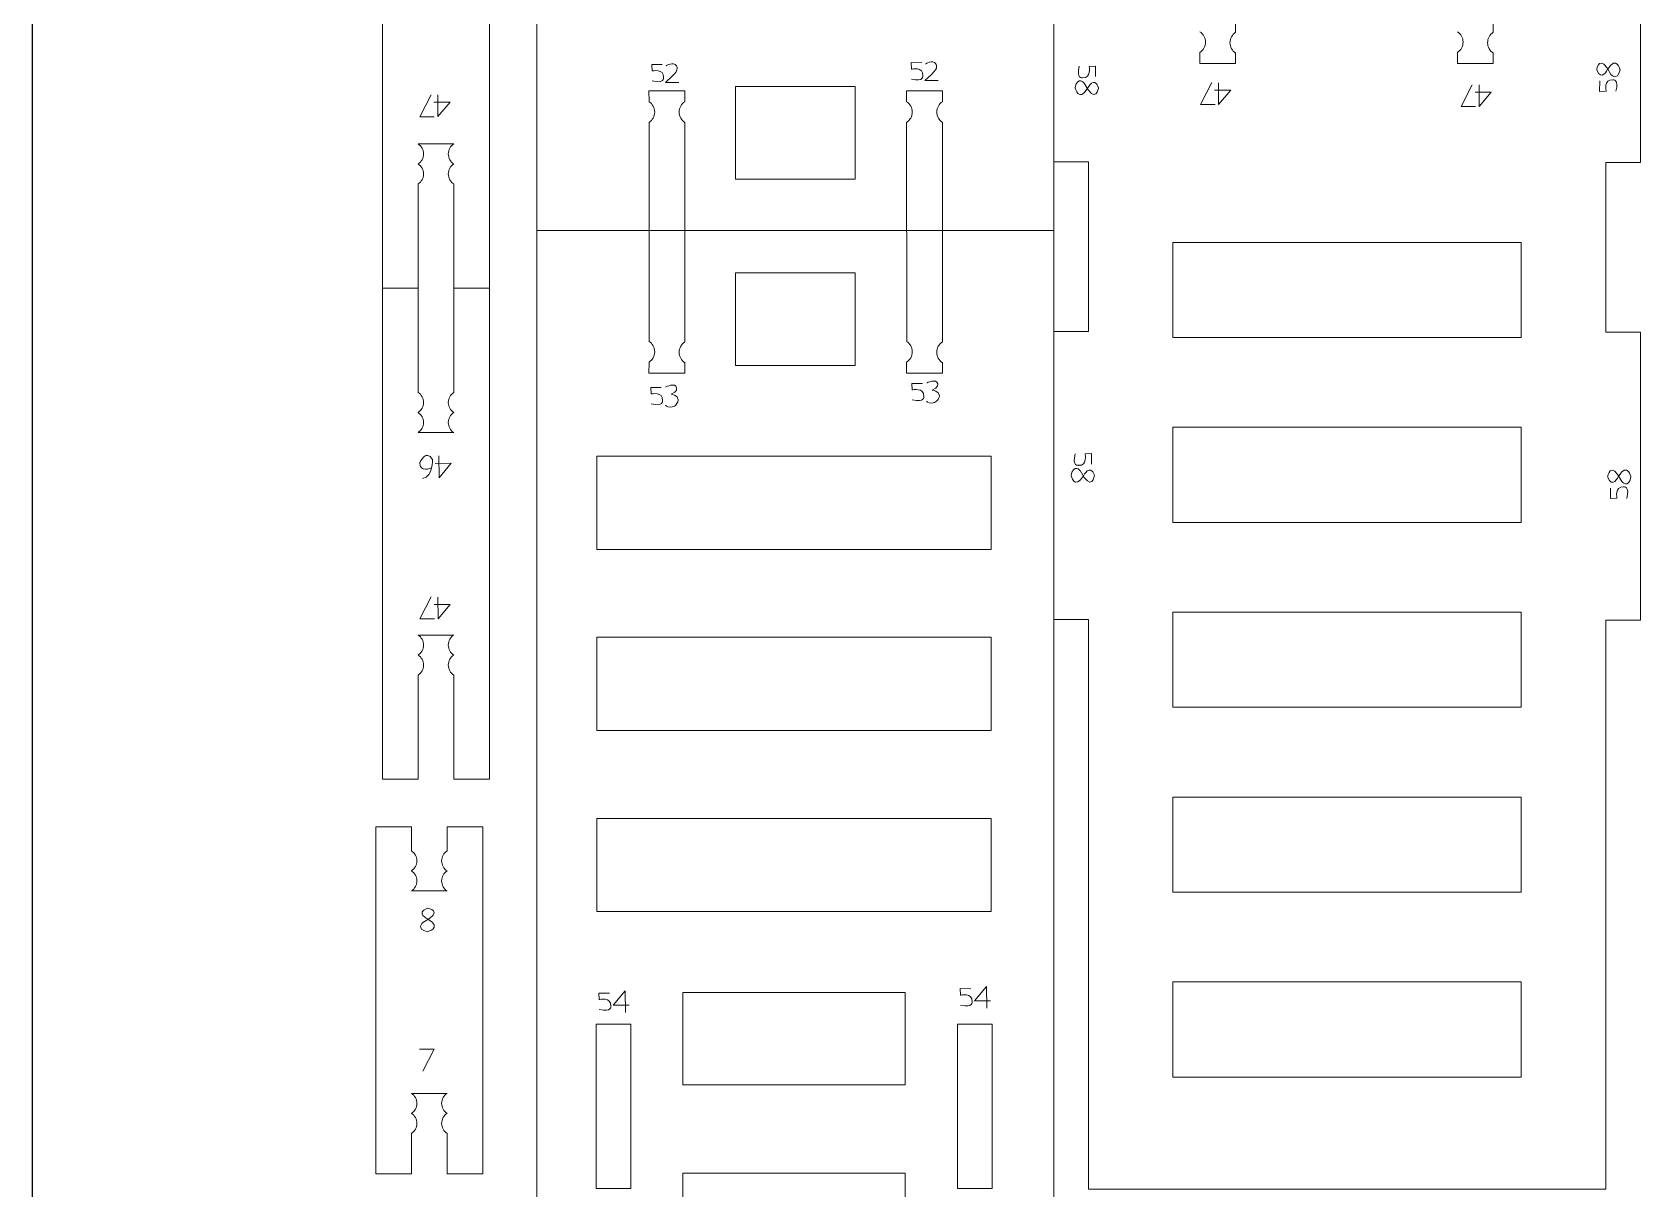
# Model space of a CAD drawing. Header units: centimetres. Extents: x -25 to 25, y -32.5 to 32.5.
# Drawn here: x -25 to -11.01, y -2.93 to 7.08 of the extents above; entities that cross this region are included whole.
import ezdxf

# ---------------------------------------------------------------- set-up
doc = ezdxf.new("R2010")
doc.units = ezdxf.units.CM
doc.header["$MEASUREMENT"] = 0
doc.layers.add('Capa 1', color=7, linetype='Continuous')

msp = doc.modelspace()

# ---------------------------------------------------------------- linework, layer by layer
at = {"layer": 'Capa 1', "color": 254}
msp.add_lwpolyline([(-25, -32.5), (25, -32.5), (25, 32.5), (-25, 32.5), (-25, -32.5)], close=True, dxfattribs=at)
at = {"layer": 'Capa 1', "color": 250, "lineweight": 20}
for points, knots in [([(-20.94207, 19.52854), (-20.94207, 19.52854), (-20.94208, 19.03172), (-20.94208, 19.03172), (-20.94208, 19.03172), (-20.94208, 19.03172), (-20.63117, 19.03172), (-20.63117, 19.03172), (-20.63117, 19.03172), (-20.63117, 19.03172), (-20.63117, -3.84796), (-20.63117, -3.84796), (-20.63117, -3.84796), (-20.63117, -3.84796), (-20.05663, -3.84796), (-20.05663, -3.84796), (-20.05663, -3.84796), (-20.05663, -3.84796), (-20.05663, -4.35648), (-20.05663, -4.35648), (-20.05663, -4.35648), (-20.05663, -4.35648), (-20.99681, -4.35648), (-20.99681, -4.35648), (-20.99681, -4.35648), (-20.99681, -4.35648), (-20.99681, -5.12744), (-20.99681, -5.12744), (-20.99681, -5.12744), (-20.99681, -5.12744), (-20.61803, -5.12744), (-20.61803, -5.12744), (-20.61803, -5.12744), (-20.61803, -5.12744), (-20.61803, -4.73126), (-20.61803, -4.73126), (-20.61803, -4.73126), (-20.61803, -4.73126), (-20.31785, -4.73126), (-20.31785, -4.73126), (-20.31785, -4.73126), (-20.31785, -4.73126), (-20.31785, -5.12744), (-20.31785, -5.12744), (-20.31785, -5.12744), (-20.31785, -5.12744), (-18.85728, -5.12744), (-18.85728, -5.12744), (-18.85728, -5.12744), (-18.85728, -5.12744), (-18.85728, -5.53904), (-18.85728, -5.53904), (-18.85728, -5.53904), (-18.85728, -5.53904), (-18.55728, -5.53904), (-18.55728, -5.53904), (-18.55728, -5.53904), (-18.55728, -5.53904), (-18.55728, -5.12904), (-18.55728, -5.12904), (-18.55728, -5.12904), (-18.55728, -5.12904), (-18.25728, -5.12904), (-18.25728, -5.12904), (-18.25728, -5.12904), (-18.25728, -5.12904), (-18.25728, -5.53904), (-18.25728, -5.53904), (-18.25728, -5.53904), (-18.25728, -5.53904), (-17.95728, -5.53904), (-17.95728, -5.53904), (-17.95728, -5.53904), (-17.95728, -5.53904), (-17.95728, -5.12744), (-17.95728, -5.12744), (-17.95728, -5.12744), (-17.95728, -5.12744), (-16.49671, -5.12744), (-16.49671, -5.12744), (-16.49671, -5.12744), (-16.49671, -5.12744), (-16.49671, -4.73126), (-16.49671, -4.73126), (-16.49671, -4.73126), (-16.49671, -4.73126), (-16.19653, -4.73126), (-16.19653, -4.73126), (-16.19653, -4.73126), (-16.19653, -4.73126), (-16.19653, -5.12744), (-16.19653, -5.12744), (-16.19653, -5.12744), (-16.19653, -5.12744), (-15.81774, -5.12744), (-15.81774, -5.12744), (-15.81774, -5.12744), (-15.81774, -5.12744), (-15.81774, -4.35648), (-15.81774, -4.35648), (-15.81774, -4.35648), (-15.81774, -4.35648), (-16.74768, -4.35648), (-16.74768, -4.35648), (-16.74768, -4.35648), (-16.74768, -4.35648), (-16.74768, -3.84796), (-16.74768, -3.84796), (-16.74768, -3.84796), (-16.74768, -3.84796), (-16.15153, -3.84796), (-16.15153, -3.84796), (-16.15153, -3.84796), (-16.15153, -3.84796), (-16.15153, 19.03172), (-16.15153, 19.03172), (-16.15153, 19.03172), (-16.15153, 19.03172), (-15.85151, 19.03172), (-15.85151, 19.03172), (-15.85151, 19.03172), (-15.85151, 19.03172), (-15.85137, 19.52854), (-15.85137, 19.52854)], [0, 0, 0, 0, 0.03125, 0.03125, 0.03125, 0.03125, 0.0625, 0.0625, 0.0625, 0.0625, 0.09375, 0.09375, 0.09375, 0.09375, 0.125, 0.125, 0.125, 0.125, 0.15625, 0.15625, 0.15625, 0.15625, 0.1875, 0.1875, 0.1875, 0.1875, 0.21875, 0.21875, 0.21875, 0.21875, 0.25, 0.25, 0.25, 0.25, 0.28125, 0.28125, 0.28125, 0.28125, 0.3125, 0.3125, 0.3125, 0.3125, 0.34375, 0.34375, 0.34375, 0.34375, 0.375, 0.375, 0.375, 0.375, 0.40625, 0.40625, 0.40625, 0.40625, 0.4375, 0.4375, 0.4375, 0.4375, 0.46875, 0.46875, 0.46875, 0.46875, 0.5, 0.5, 0.5, 0.5, 0.53125, 0.53125, 0.53125, 0.53125, 0.5625, 0.5625, 0.5625, 0.5625, 0.59375, 0.59375, 0.59375, 0.59375, 0.625, 0.625, 0.625, 0.625, 0.65625, 0.65625, 0.65625, 0.65625, 0.6875, 0.6875, 0.6875, 0.6875, 0.71875, 0.71875, 0.71875, 0.71875, 0.75, 0.75, 0.75, 0.75, 0.78125, 0.78125, 0.78125, 0.78125, 0.8125, 0.8125, 0.8125, 0.8125, 0.84375, 0.84375, 0.84375, 0.84375, 0.875, 0.875, 0.875, 0.875, 0.90625, 0.90625, 0.90625, 0.90625, 0.9375, 0.9375, 0.9375, 0.9375, 1, 1, 1, 1]), ([(-16.1512, 11.60975), (-16.1512, 11.60975), (-15.85101, 11.60975), (-15.85101, 11.60975), (-15.85101, 11.60975), (-15.85101, 11.60975), (-15.85101, 10.14546), (-15.85101, 10.14546), (-15.85101, 10.14546), (-15.85101, 10.14546), (-16.15153, 10.14546), (-16.15153, 10.14546), (-16.15153, 10.14546), (-16.15153, 10.14546), (-16.15153, 8.65497), (-16.15153, 8.65497), (-16.15153, 8.65497), (-16.15153, 8.65497), (-15.85101, 8.65497), (-15.85101, 8.65497), (-15.85101, 8.65497), (-15.85101, 8.65497), (-15.85101, 7.44931), (-15.85101, 7.44931), (-15.85101, 7.44931), (-15.85101, 7.44931), (-16.15153, 7.44931), (-16.15153, 7.44931), (-16.15153, 7.44931), (-16.15153, 7.44931), (-16.15153, 5.95882), (-16.15153, 5.95882), (-16.15153, 5.95882), (-16.15153, 5.95882), (-15.85101, 5.95882), (-15.85101, 5.95882), (-15.85101, 5.95882), (-15.85101, 5.95882), (-15.85102, 4.49008), (-15.85102, 4.49008), (-15.85102, 4.49008), (-15.85102, 4.49008), (-16.15165, 4.49008), (-16.15165, 4.49008), (-16.15165, 4.49008), (-16.15165, 4.49008), (-16.15165, 1.99487), (-16.15165, 1.99487), (-16.15165, 1.99487), (-16.15165, 1.99487), (-15.85146, 1.99487), (-15.85146, 1.99487), (-15.85146, 1.99487), (-15.85146, 1.99487), (-15.85101, -2.93642), (-15.85101, -2.93642), (-15.85101, -2.93642), (-15.85101, -2.93642), (-11.37155, -2.93642), (-11.37155, -2.93642), (-11.37155, -2.93642), (-11.37155, -2.93642), (-11.37155, 1.99042), (-11.37155, 1.99042), (-11.37155, 1.99042), (-11.37155, 1.99042), (-11.07136, 1.99042), (-11.07136, 1.99042), (-11.07136, 1.99042), (-11.07136, 1.99042), (-11.07092, 4.48563), (-11.07092, 4.48563), (-11.07092, 4.48563), (-11.07092, 4.48563), (-11.37155, 4.48563), (-11.37155, 4.48563), (-11.37155, 4.48563), (-11.37155, 4.48563), (-11.37145, 5.95437), (-11.37145, 5.95437), (-11.37145, 5.95437), (-11.37145, 5.95437), (-11.07093, 5.95437), (-11.07093, 5.95437), (-11.07093, 5.95437), (-11.07093, 5.95437), (-11.07094, 7.44486), (-11.07094, 7.44486), (-11.07094, 7.44486), (-11.07094, 7.44486), (-11.37145, 7.44486), (-11.37145, 7.44486), (-11.37145, 7.44486), (-11.37145, 7.44486), (-11.37144, 8.65052), (-11.37144, 8.65052), (-11.37144, 8.65052), (-11.37144, 8.65052), (-11.07092, 8.65052), (-11.07092, 8.65052), (-11.07092, 8.65052), (-11.07092, 8.65052), (-11.07092, 10.14101), (-11.07092, 10.14101), (-11.07092, 10.14101), (-11.07092, 10.14101), (-11.37144, 10.14101), (-11.37144, 10.14101), (-11.37144, 10.14101), (-11.37144, 10.14101), (-11.37155, 11.60975), (-11.37155, 11.60975), (-11.37155, 11.60975), (-11.37155, 11.60975), (-11.07136, 11.60975), (-11.07136, 11.60975), (-11.07136, 11.60975), (-11.07136, 11.60975), (-11.07136, 14.10496), (-11.07136, 14.10496), (-11.07136, 14.10496), (-11.07136, 14.10496), (-11.37155, 14.10496), (-11.37155, 14.10496), (-11.37155, 14.10496), (-11.37155, 14.10496), (-11.37155, 19.03173), (-11.37155, 19.03173), (-11.37155, 19.03173), (-11.37155, 19.03173), (-15.85101, 19.03173), (-15.85101, 19.03173), (-15.85101, 19.03173), (-15.85101, 19.03173), (-15.85101, 14.10496), (-15.85101, 14.10496), (-15.85101, 14.10496), (-15.85101, 14.10496), (-16.1512, 14.10496), (-16.1512, 14.10496)], [0, 0, 0, 0, 0.02777778, 0.02777778, 0.02777778, 0.02777778, 0.05555556, 0.05555556, 0.05555556, 0.05555556, 0.08333333, 0.08333333, 0.08333333, 0.08333333, 0.11111111, 0.11111111, 0.11111111, 0.11111111, 0.13888889, 0.13888889, 0.13888889, 0.13888889, 0.16666667, 0.16666667, 0.16666667, 0.16666667, 0.19444444, 0.19444444, 0.19444444, 0.19444444, 0.22222222, 0.22222222, 0.22222222, 0.22222222, 0.25, 0.25, 0.25, 0.25, 0.27777778, 0.27777778, 0.27777778, 0.27777778, 0.30555556, 0.30555556, 0.30555556, 0.30555556, 0.33333333, 0.33333333, 0.33333333, 0.33333333, 0.36111111, 0.36111111, 0.36111111, 0.36111111, 0.38888889, 0.38888889, 0.38888889, 0.38888889, 0.41666667, 0.41666667, 0.41666667, 0.41666667, 0.44444444, 0.44444444, 0.44444444, 0.44444444, 0.47222222, 0.47222222, 0.47222222, 0.47222222, 0.5, 0.5, 0.5, 0.5, 0.52777778, 0.52777778, 0.52777778, 0.52777778, 0.55555556, 0.55555556, 0.55555556, 0.55555556, 0.58333333, 0.58333333, 0.58333333, 0.58333333, 0.61111111, 0.61111111, 0.61111111, 0.61111111, 0.63888889, 0.63888889, 0.63888889, 0.63888889, 0.66666667, 0.66666667, 0.66666667, 0.66666667, 0.69444444, 0.69444444, 0.69444444, 0.69444444, 0.72222222, 0.72222222, 0.72222222, 0.72222222, 0.75, 0.75, 0.75, 0.75, 0.77777778, 0.77777778, 0.77777778, 0.77777778, 0.80555556, 0.80555556, 0.80555556, 0.80555556, 0.83333333, 0.83333333, 0.83333333, 0.83333333, 0.86111111, 0.86111111, 0.86111111, 0.86111111, 0.88888889, 0.88888889, 0.88888889, 0.88888889, 0.91666667, 0.91666667, 0.91666667, 0.91666667, 0.94444444, 0.94444444, 0.94444444, 0.94444444, 1, 1, 1, 1]), ([(-21.96741, 4.8652), (-21.96741, 4.8652), (-21.96741, 9.11862), (-21.96741, 9.11862), (-21.96741, 9.11862), (-21.96741, 9.11862), (-21.65847, 9.11862), (-21.65847, 9.11862)], [0, 0, 0, 0, 0.33333333, 0.33333333, 0.33333333, 0.33333333, 1, 1, 1, 1]), ([(-21.34946, 9.11862), (-21.34946, 9.11862), (-21.04041, 9.11862), (-21.04041, 9.11862), (-21.04041, 9.11862), (-21.04041, 9.11862), (-21.04041, 4.8652), (-21.04041, 4.8652)], [0, 0, 0, 0, 0.33333333, 0.33333333, 0.33333333, 0.33333333, 1, 1, 1, 1]), ([(-14.88745, 7.08658), (-14.85789, 7.06759), (-14.8383, 7.03444), (-14.8383, 6.9967), (-14.8383, 6.9967), (-14.8383, 6.95897), (-14.85789, 6.9258), (-14.88745, 6.90683)], [0, 0, 0, 0, 0.33333333, 0.33333333, 0.33333333, 0.33333333, 1, 1, 1, 1]), ([(-14.57727, 7.08159), (-14.60683, 7.0626), (-14.62642, 7.02945), (-14.62642, 6.99171), (-14.62642, 6.99171), (-14.62642, 6.95398), (-14.60683, 6.92081), (-14.57727, 6.90184)], [0, 0, 0, 0, 0.33333333, 0.33333333, 0.33333333, 0.33333333, 1, 1, 1, 1]), ([(-12.65613, 7.08658), (-12.62657, 7.06759), (-12.60698, 7.03444), (-12.60698, 6.9967), (-12.60698, 6.9967), (-12.60698, 6.95897), (-12.62657, 6.9258), (-12.65613, 6.90683)], [0, 0, 0, 0, 0.33333333, 0.33333333, 0.33333333, 0.33333333, 1, 1, 1, 1]), ([(-12.34595, 7.08159), (-12.37551, 7.0626), (-12.3951, 7.02945), (-12.3951, 6.99171), (-12.3951, 6.99171), (-12.3951, 6.95398), (-12.37551, 6.92081), (-12.34595, 6.90184)], [0, 0, 0, 0, 0.33333333, 0.33333333, 0.33333333, 0.33333333, 1, 1, 1, 1]), ([(-14.88745, 6.90681), (-14.88745, 6.90681), (-14.88756, 6.81246), (-14.88756, 6.81246), (-14.88756, 6.81246), (-14.88756, 6.81246), (-14.57707, 6.81246), (-14.57707, 6.81246), (-14.57707, 6.81246), (-14.57707, 6.81246), (-14.57707, 6.90683), (-14.57707, 6.90683)], [0, 0, 0, 0, 0.25, 0.25, 0.25, 0.25, 0.5, 0.5, 0.5, 0.5, 1, 1, 1, 1]), ([(-12.65613, 6.90681), (-12.65613, 6.90681), (-12.65624, 6.81246), (-12.65624, 6.81246), (-12.65624, 6.81246), (-12.65624, 6.81246), (-12.34575, 6.81246), (-12.34575, 6.81246), (-12.34575, 6.81246), (-12.34575, 6.81246), (-12.34575, 6.90683), (-12.34575, 6.90683)], [0, 0, 0, 0, 0.25, 0.25, 0.25, 0.25, 0.5, 0.5, 0.5, 0.5, 1, 1, 1, 1]), ([(-18.91057, 5.81031), (-18.91057, 5.81031), (-17.87213, 5.81031), (-17.87213, 5.81031), (-17.87213, 5.81031), (-17.87213, 5.81031), (-17.87213, 6.61187), (-17.87213, 6.61187), (-17.87213, 6.61187), (-17.87213, 6.61187), (-18.91057, 6.61187), (-18.91057, 6.61187), (-18.91057, 6.61187), (-18.91057, 6.61187), (-18.91057, 5.81031), (-18.91057, 5.81031)], [0, 0, 0, 0, 0.2, 0.2, 0.2, 0.2, 0.4, 0.4, 0.4, 0.4, 0.6, 0.6, 0.6, 0.6, 1, 1, 1, 1]), ([(-19.65834, 6.48086), (-19.65834, 6.48086), (-19.65845, 6.57521), (-19.65845, 6.57521), (-19.65845, 6.57521), (-19.65845, 6.57521), (-19.34796, 6.57521), (-19.34796, 6.57521), (-19.34796, 6.57521), (-19.34796, 6.57521), (-19.34796, 6.48084), (-19.34796, 6.48084)], [0, 0, 0, 0, 0.25, 0.25, 0.25, 0.25, 0.5, 0.5, 0.5, 0.5, 1, 1, 1, 1]), ([(-19.65834, 6.30109), (-19.62878, 6.32008), (-19.60919, 6.35323), (-19.60919, 6.39097), (-19.60919, 6.39097), (-19.60919, 6.4287), (-19.62878, 6.46187), (-19.65834, 6.48084)], [0, 0, 0, 0, 0.33333333, 0.33333333, 0.33333333, 0.33333333, 1, 1, 1, 1]), ([(-19.34796, 6.30109), (-19.37752, 6.32008), (-19.39711, 6.35323), (-19.39711, 6.39097), (-19.39711, 6.39097), (-19.39711, 6.4287), (-19.37752, 6.46187), (-19.34796, 6.48084)], [0, 0, 0, 0, 0.33333333, 0.33333333, 0.33333333, 0.33333333, 1, 1, 1, 1]), ([(-17.42702, 6.48086), (-17.42702, 6.48086), (-17.42713, 6.57521), (-17.42713, 6.57521), (-17.42713, 6.57521), (-17.42713, 6.57521), (-17.11664, 6.57521), (-17.11664, 6.57521), (-17.11664, 6.57521), (-17.11664, 6.57521), (-17.11664, 6.48084), (-17.11664, 6.48084)], [0, 0, 0, 0, 0.25, 0.25, 0.25, 0.25, 0.5, 0.5, 0.5, 0.5, 1, 1, 1, 1]), ([(-17.42702, 6.30109), (-17.39746, 6.32008), (-17.37787, 6.35323), (-17.37787, 6.39097), (-17.37787, 6.39097), (-17.37787, 6.4287), (-17.39746, 6.46187), (-17.42702, 6.48084)], [0, 0, 0, 0, 0.33333333, 0.33333333, 0.33333333, 0.33333333, 1, 1, 1, 1]), ([(-17.11664, 6.30109), (-17.1462, 6.32008), (-17.16579, 6.35323), (-17.16579, 6.39097), (-17.16579, 6.39097), (-17.16579, 6.4287), (-17.1462, 6.46187), (-17.11664, 6.48084)], [0, 0, 0, 0, 0.33333333, 0.33333333, 0.33333333, 0.33333333, 1, 1, 1, 1]), ([(-21.65847, 5.94146), (-21.62994, 5.95977), (-21.61103, 5.99179), (-21.61103, 6.02821), (-21.61103, 6.02821), (-21.61103, 6.06463), (-21.62994, 6.09664), (-21.65847, 6.11495)], [0, 0, 0, 0, 0.33333333, 0.33333333, 0.33333333, 0.33333333, 1, 1, 1, 1]), ([(-21.34946, 5.94162), (-21.37799, 5.95994), (-21.3969, 5.99195), (-21.3969, 6.02837), (-21.3969, 6.02837), (-21.3969, 6.06479), (-21.37799, 6.0968), (-21.34946, 6.11512)], [0, 0, 0, 0, 0.33333333, 0.33333333, 0.33333333, 0.33333333, 1, 1, 1, 1]), ([(-21.65847, 5.76797), (-21.62994, 5.78628), (-21.61103, 5.81829), (-21.61103, 5.85471), (-21.61103, 5.85471), (-21.61103, 5.89113), (-21.62994, 5.92315), (-21.65847, 5.94146)], [0, 0, 0, 0, 0.33333333, 0.33333333, 0.33333333, 0.33333333, 1, 1, 1, 1]), ([(-21.34946, 5.76813), (-21.37799, 5.78644), (-21.3969, 5.81846), (-21.3969, 5.85488), (-21.3969, 5.85488), (-21.3969, 5.8913), (-21.37799, 5.92331), (-21.34946, 5.94162)], [0, 0, 0, 0, 0.33333333, 0.33333333, 0.33333333, 0.33333333, 1, 1, 1, 1]), ([(-12.10277, 5.26229), (-12.10277, 5.26229), (-15.11979, 5.26229), (-15.11979, 5.26229), (-15.11979, 5.26229), (-15.11979, 5.26229), (-15.11979, 4.43782), (-15.11979, 4.43782), (-15.11979, 4.43782), (-15.11979, 4.43782), (-12.10277, 4.43782), (-12.10277, 4.43782), (-12.10277, 4.43782), (-12.10277, 4.43782), (-12.10277, 5.26229), (-12.10277, 5.26229)], [0, 0, 0, 0, 0.2, 0.2, 0.2, 0.2, 0.4, 0.4, 0.4, 0.4, 0.6, 0.6, 0.6, 0.6, 1, 1, 1, 1]), ([(-18.91057, 4.19634), (-18.91057, 4.19634), (-17.87213, 4.19634), (-17.87213, 4.19634), (-17.87213, 4.19634), (-17.87213, 4.19634), (-17.87213, 4.9979), (-17.87213, 4.9979), (-17.87213, 4.9979), (-17.87213, 4.9979), (-18.91057, 4.9979), (-18.91057, 4.9979), (-18.91057, 4.9979), (-18.91057, 4.9979), (-18.91057, 4.19634), (-18.91057, 4.19634)], [0, 0, 0, 0, 0.2, 0.2, 0.2, 0.2, 0.4, 0.4, 0.4, 0.4, 0.6, 0.6, 0.6, 0.6, 1, 1, 1, 1]), ([(-21.65847, 0.61179), (-21.65847, 0.61179), (-21.96741, 0.61179), (-21.96741, 0.61179), (-21.96741, 0.61179), (-21.96741, 0.61179), (-21.96741, 4.8652), (-21.96741, 4.8652), (-21.96741, 4.8652), (-21.96741, 4.8652), (-21.65847, 4.8652), (-21.65847, 4.8652)], [0, 0, 0, 0, 0.25, 0.25, 0.25, 0.25, 0.5, 0.5, 0.5, 0.5, 1, 1, 1, 1]), ([(-21.34946, 4.8652), (-21.34946, 4.8652), (-21.04041, 4.8652), (-21.04041, 4.8652), (-21.04041, 4.8652), (-21.04041, 4.8652), (-21.04041, 0.61179), (-21.04041, 0.61179), (-21.04041, 0.61179), (-21.04041, 0.61179), (-21.34946, 0.61179), (-21.34946, 0.61179)], [0, 0, 0, 0, 0.25, 0.25, 0.25, 0.25, 0.5, 0.5, 0.5, 0.5, 1, 1, 1, 1]), ([(-19.65834, 4.40496), (-19.62878, 4.38597), (-19.60919, 4.35282), (-19.60919, 4.31508), (-19.60919, 4.31508), (-19.60919, 4.27735), (-19.62878, 4.24418), (-19.65834, 4.22521)], [0, 0, 0, 0, 0.33333333, 0.33333333, 0.33333333, 0.33333333, 1, 1, 1, 1]), ([(-19.34816, 4.39997), (-19.37772, 4.38098), (-19.39731, 4.34783), (-19.39731, 4.31009), (-19.39731, 4.31009), (-19.39731, 4.27236), (-19.37772, 4.23919), (-19.34816, 4.22022)], [0, 0, 0, 0, 0.33333333, 0.33333333, 0.33333333, 0.33333333, 1, 1, 1, 1]), ([(-17.42702, 4.40496), (-17.39746, 4.38597), (-17.37787, 4.35282), (-17.37787, 4.31508), (-17.37787, 4.31508), (-17.37787, 4.27735), (-17.39746, 4.24418), (-17.42702, 4.22521)], [0, 0, 0, 0, 0.33333333, 0.33333333, 0.33333333, 0.33333333, 1, 1, 1, 1]), ([(-17.11684, 4.39997), (-17.1464, 4.38098), (-17.16599, 4.34783), (-17.16599, 4.31009), (-17.16599, 4.31009), (-17.16599, 4.27236), (-17.1464, 4.23919), (-17.11684, 4.22022)], [0, 0, 0, 0, 0.33333333, 0.33333333, 0.33333333, 0.33333333, 1, 1, 1, 1]), ([(-19.65834, 4.22519), (-19.65834, 4.22519), (-19.65845, 4.13084), (-19.65845, 4.13084), (-19.65845, 4.13084), (-19.65845, 4.13084), (-19.34796, 4.13084), (-19.34796, 4.13084), (-19.34796, 4.13084), (-19.34796, 4.13084), (-19.34796, 4.22521), (-19.34796, 4.22521)], [0, 0, 0, 0, 0.25, 0.25, 0.25, 0.25, 0.5, 0.5, 0.5, 0.5, 1, 1, 1, 1]), ([(-17.42702, 4.22519), (-17.42702, 4.22519), (-17.42713, 4.13084), (-17.42713, 4.13084), (-17.42713, 4.13084), (-17.42713, 4.13084), (-17.11664, 4.13084), (-17.11664, 4.13084), (-17.11664, 4.13084), (-17.11664, 4.13084), (-17.11664, 4.22521), (-17.11664, 4.22521)], [0, 0, 0, 0, 0.25, 0.25, 0.25, 0.25, 0.5, 0.5, 0.5, 0.5, 1, 1, 1, 1]), ([(-21.65847, 3.96244), (-21.62994, 3.94412), (-21.61103, 3.91211), (-21.61103, 3.87569), (-21.61103, 3.87569), (-21.61103, 3.83927), (-21.62994, 3.80726), (-21.65847, 3.78895)], [0, 0, 0, 0, 0.33333333, 0.33333333, 0.33333333, 0.33333333, 1, 1, 1, 1]), ([(-21.34946, 3.96227), (-21.37799, 3.94396), (-21.3969, 3.91195), (-21.3969, 3.87553), (-21.3969, 3.87553), (-21.3969, 3.83911), (-21.37799, 3.80709), (-21.34946, 3.78878)], [0, 0, 0, 0, 0.33333333, 0.33333333, 0.33333333, 0.33333333, 1, 1, 1, 1]), ([(-21.65847, 3.78895), (-21.62994, 3.77063), (-21.61103, 3.73862), (-21.61103, 3.7022), (-21.61103, 3.7022), (-21.61103, 3.66578), (-21.62994, 3.63377), (-21.65847, 3.61545)], [0, 0, 0, 0, 0.33333333, 0.33333333, 0.33333333, 0.33333333, 1, 1, 1, 1]), ([(-21.34946, 3.78878), (-21.37799, 3.77047), (-21.3969, 3.73845), (-21.3969, 3.70203), (-21.3969, 3.70203), (-21.3969, 3.66561), (-21.37799, 3.6336), (-21.34946, 3.61529)], [0, 0, 0, 0, 0.33333333, 0.33333333, 0.33333333, 0.33333333, 1, 1, 1, 1]), ([(-15.11979, 2.83658), (-15.11979, 2.83658), (-12.10277, 2.83658), (-12.10277, 2.83658), (-12.10277, 2.83658), (-12.10277, 2.83658), (-12.10277, 3.66105), (-12.10277, 3.66105), (-12.10277, 3.66105), (-12.10277, 3.66105), (-15.11979, 3.66105), (-15.11979, 3.66105), (-15.11979, 3.66105), (-15.11979, 3.66105), (-15.11979, 2.83658), (-15.11979, 2.83658)], [0, 0, 0, 0, 0.2, 0.2, 0.2, 0.2, 0.4, 0.4, 0.4, 0.4, 0.6, 0.6, 0.6, 0.6, 1, 1, 1, 1]), ([(-16.69461, 2.60283), (-16.69461, 2.60283), (-16.69461, 3.41036), (-16.69461, 3.41036), (-16.69461, 3.41036), (-16.69461, 3.41036), (-20.10969, 3.41036), (-20.10969, 3.41036), (-20.10969, 3.41036), (-20.10969, 3.41036), (-20.10969, 2.60283), (-20.10969, 2.60283), (-20.10969, 2.60283), (-20.10969, 2.60283), (-16.69461, 2.60283), (-16.69461, 2.60283)], [0, 0, 0, 0, 0.2, 0.2, 0.2, 0.2, 0.4, 0.4, 0.4, 0.4, 0.6, 0.6, 0.6, 0.6, 1, 1, 1, 1]), ([(-15.11979, 1.23539), (-15.11979, 1.23539), (-12.10277, 1.23539), (-12.10277, 1.23539), (-12.10277, 1.23539), (-12.10277, 1.23539), (-12.10277, 2.05987), (-12.10277, 2.05987), (-12.10277, 2.05987), (-12.10277, 2.05987), (-15.11979, 2.05987), (-15.11979, 2.05987), (-15.11979, 2.05987), (-15.11979, 2.05987), (-15.11979, 1.23539), (-15.11979, 1.23539)], [0, 0, 0, 0, 0.2, 0.2, 0.2, 0.2, 0.4, 0.4, 0.4, 0.4, 0.6, 0.6, 0.6, 0.6, 1, 1, 1, 1]), ([(-21.65847, 1.68804), (-21.62994, 1.70636), (-21.61103, 1.73837), (-21.61103, 1.77479), (-21.61103, 1.77479), (-21.61103, 1.81121), (-21.62994, 1.84322), (-21.65847, 1.86154)], [0, 0, 0, 0, 0.33333333, 0.33333333, 0.33333333, 0.33333333, 1, 1, 1, 1]), ([(-21.34946, 1.68821), (-21.37799, 1.70652), (-21.3969, 1.73853), (-21.3969, 1.77496), (-21.3969, 1.77496), (-21.3969, 1.81138), (-21.37799, 1.84339), (-21.34946, 1.8617)], [0, 0, 0, 0, 0.33333333, 0.33333333, 0.33333333, 0.33333333, 1, 1, 1, 1]), ([(-16.69461, 1.03445), (-16.69461, 1.03445), (-16.69461, 1.84201), (-16.69461, 1.84201), (-16.69461, 1.84201), (-16.69461, 1.84201), (-20.10969, 1.84201), (-20.10969, 1.84201), (-20.10969, 1.84201), (-20.10969, 1.84201), (-20.10969, 1.03445), (-20.10969, 1.03445), (-20.10969, 1.03445), (-20.10969, 1.03445), (-16.69461, 1.03445), (-16.69461, 1.03445)], [0, 0, 0, 0, 0.2, 0.2, 0.2, 0.2, 0.4, 0.4, 0.4, 0.4, 0.6, 0.6, 0.6, 0.6, 1, 1, 1, 1]), ([(-21.65847, 1.51455), (-21.62994, 1.53286), (-21.61103, 1.56488), (-21.61103, 1.6013), (-21.61103, 1.6013), (-21.61103, 1.63772), (-21.62994, 1.66973), (-21.65847, 1.68804)], [0, 0, 0, 0, 0.33333333, 0.33333333, 0.33333333, 0.33333333, 1, 1, 1, 1]), ([(-21.34946, 1.51472), (-21.37799, 1.53303), (-21.3969, 1.56504), (-21.3969, 1.60146), (-21.3969, 1.60146), (-21.3969, 1.63788), (-21.37799, 1.6699), (-21.34946, 1.68821)], [0, 0, 0, 0, 0.33333333, 0.33333333, 0.33333333, 0.33333333, 1, 1, 1, 1]), ([(-15.11979, 0.45864), (-15.11979, 0.45864), (-15.11979, -0.36578), (-15.11979, -0.36578), (-15.11979, -0.36578), (-15.11979, -0.36578), (-12.10277, -0.36578), (-12.10277, -0.36578), (-12.10277, -0.36578), (-12.10277, -0.36578), (-12.10277, 0.45864), (-12.10277, 0.45864), (-12.10277, 0.45864), (-12.10277, 0.45864), (-15.11979, 0.45864), (-15.11979, 0.45864)], [0, 0, 0, 0, 0.2, 0.2, 0.2, 0.2, 0.4, 0.4, 0.4, 0.4, 0.6, 0.6, 0.6, 0.6, 1, 1, 1, 1]), ([(-21.71592, -2.80348), (-21.71592, -2.80348), (-22.02486, -2.80348), (-22.02486, -2.80348), (-22.02486, -2.80348), (-22.02486, -2.80348), (-22.02486, 0.20018), (-22.02486, 0.20018), (-22.02486, 0.20018), (-22.02486, 0.20018), (-21.71592, 0.20018), (-21.71592, 0.20018)], [0, 0, 0, 0, 0.25, 0.25, 0.25, 0.25, 0.5, 0.5, 0.5, 0.5, 1, 1, 1, 1]), ([(-21.40691, 0.20018), (-21.40691, 0.20018), (-21.09786, 0.20018), (-21.09786, 0.20018), (-21.09786, 0.20018), (-21.09786, 0.20018), (-21.09786, -2.80348), (-21.09786, -2.80348), (-21.09786, -2.80348), (-21.09786, -2.80348), (-21.40691, -2.80348), (-21.40691, -2.80348)], [0, 0, 0, 0, 0.25, 0.25, 0.25, 0.25, 0.5, 0.5, 0.5, 0.5, 1, 1, 1, 1]), ([(-16.69461, -0.53389), (-16.69461, -0.53389), (-16.69461, 0.27364), (-16.69461, 0.27364), (-16.69461, 0.27364), (-16.69461, 0.27364), (-20.10969, 0.27364), (-20.10969, 0.27364), (-20.10969, 0.27364), (-20.10969, 0.27364), (-20.10969, -0.53389), (-20.10969, -0.53389), (-20.10969, -0.53389), (-20.10969, -0.53389), (-16.69461, -0.53389), (-16.69461, -0.53389)], [0, 0, 0, 0, 0.2, 0.2, 0.2, 0.2, 0.4, 0.4, 0.4, 0.4, 0.6, 0.6, 0.6, 0.6, 1, 1, 1, 1]), ([(-21.71592, -0.00731), (-21.68739, -0.02563), (-21.66848, -0.05764), (-21.66848, -0.09406), (-21.66848, -0.09406), (-21.66848, -0.13048), (-21.68739, -0.16249), (-21.71592, -0.1808)], [0, 0, 0, 0, 0.33333333, 0.33333333, 0.33333333, 0.33333333, 1, 1, 1, 1]), ([(-21.40691, -0.00748), (-21.43544, -0.02579), (-21.45435, -0.0578), (-21.45435, -0.09422), (-21.45435, -0.09422), (-21.45435, -0.13064), (-21.43544, -0.16266), (-21.40691, -0.18097)], [0, 0, 0, 0, 0.33333333, 0.33333333, 0.33333333, 0.33333333, 1, 1, 1, 1]), ([(-21.71592, -0.1808), (-21.68739, -0.19912), (-21.66848, -0.23113), (-21.66848, -0.26755), (-21.66848, -0.26755), (-21.66848, -0.30397), (-21.68739, -0.33598), (-21.71592, -0.3543)], [0, 0, 0, 0, 0.33333333, 0.33333333, 0.33333333, 0.33333333, 1, 1, 1, 1]), ([(-21.40691, -0.18097), (-21.43544, -0.19928), (-21.45435, -0.2313), (-21.45435, -0.26772), (-21.45435, -0.26772), (-21.45435, -0.30414), (-21.43544, -0.33615), (-21.40691, -0.35446)], [0, 0, 0, 0, 0.33333333, 0.33333333, 0.33333333, 0.33333333, 1, 1, 1, 1]), ([(-17.43897, -1.23341), (-17.43897, -1.23341), (-19.36533, -1.23341), (-19.36533, -1.23341), (-19.36533, -1.23341), (-19.36533, -1.23341), (-19.36533, -2.03493), (-19.36533, -2.03493), (-19.36533, -2.03493), (-19.36533, -2.03493), (-17.43897, -2.03493), (-17.43897, -2.03493), (-17.43897, -2.03493), (-17.43897, -2.03493), (-17.43897, -1.23341), (-17.43897, -1.23341)], [0, 0, 0, 0, 0.2, 0.2, 0.2, 0.2, 0.4, 0.4, 0.4, 0.4, 0.6, 0.6, 0.6, 0.6, 1, 1, 1, 1]), ([(-12.10277, -1.96701), (-12.10277, -1.96701), (-12.10277, -1.14256), (-12.10277, -1.14256), (-12.10277, -1.14256), (-12.10277, -1.14256), (-15.11979, -1.14256), (-15.11979, -1.14256), (-15.11979, -1.14256), (-15.11979, -1.14256), (-15.11979, -1.96701), (-15.11979, -1.96701), (-15.11979, -1.96701), (-15.11979, -1.96701), (-12.10277, -1.96701), (-12.10277, -1.96701)], [0, 0, 0, 0, 0.2, 0.2, 0.2, 0.2, 0.4, 0.4, 0.4, 0.4, 0.6, 0.6, 0.6, 0.6, 1, 1, 1, 1]), ([(-19.81675, -2.93211), (-19.81675, -2.93211), (-19.81675, -1.50836), (-19.81675, -1.50836), (-19.81675, -1.50836), (-19.81675, -1.50836), (-20.11698, -1.50836), (-20.11698, -1.50836), (-20.11698, -1.50836), (-20.11698, -1.50836), (-20.11698, -2.93211), (-20.11698, -2.93211), (-20.11698, -2.93211), (-20.11698, -2.93211), (-19.81675, -2.93211), (-19.81675, -2.93211)], [0, 0, 0, 0, 0.2, 0.2, 0.2, 0.2, 0.4, 0.4, 0.4, 0.4, 0.6, 0.6, 0.6, 0.6, 1, 1, 1, 1]), ([(-16.68734, -2.93211), (-16.68734, -2.93211), (-16.68734, -1.50836), (-16.68734, -1.50836), (-16.68734, -1.50836), (-16.68734, -1.50836), (-16.98756, -1.50836), (-16.98756, -1.50836), (-16.98756, -1.50836), (-16.98756, -1.50836), (-16.98756, -2.93211), (-16.98756, -2.93211), (-16.98756, -2.93211), (-16.98756, -2.93211), (-16.68734, -2.93211), (-16.68734, -2.93211)], [0, 0, 0, 0, 0.2, 0.2, 0.2, 0.2, 0.4, 0.4, 0.4, 0.4, 0.6, 0.6, 0.6, 0.6, 1, 1, 1, 1]), ([(-21.71592, -2.28171), (-21.68739, -2.26339), (-21.66848, -2.23138), (-21.66848, -2.19496), (-21.66848, -2.19496), (-21.66848, -2.15854), (-21.68739, -2.12653), (-21.71592, -2.10821)], [0, 0, 0, 0, 0.33333333, 0.33333333, 0.33333333, 0.33333333, 1, 1, 1, 1]), ([(-21.40691, -2.28154), (-21.43544, -2.26323), (-21.45435, -2.23122), (-21.45435, -2.19479), (-21.45435, -2.19479), (-21.45435, -2.15837), (-21.43544, -2.12636), (-21.40691, -2.10805)], [0, 0, 0, 0, 0.33333333, 0.33333333, 0.33333333, 0.33333333, 1, 1, 1, 1]), ([(-21.71592, -2.4552), (-21.68739, -2.43689), (-21.66848, -2.40487), (-21.66848, -2.36845), (-21.66848, -2.36845), (-21.66848, -2.33203), (-21.68739, -2.30002), (-21.71592, -2.28171)], [0, 0, 0, 0, 0.33333333, 0.33333333, 0.33333333, 0.33333333, 1, 1, 1, 1]), ([(-21.40691, -2.45503), (-21.43544, -2.43672), (-21.45435, -2.40471), (-21.45435, -2.36829), (-21.45435, -2.36829), (-21.45435, -2.33187), (-21.43544, -2.29985), (-21.40691, -2.28154)], [0, 0, 0, 0, 0.33333333, 0.33333333, 0.33333333, 0.33333333, 1, 1, 1, 1]), ([(-17.43897, -3.59966), (-17.43897, -3.59966), (-17.43897, -2.79814), (-17.43897, -2.79814), (-17.43897, -2.79814), (-17.43897, -2.79814), (-19.36533, -2.79814), (-19.36533, -2.79814), (-19.36533, -2.79814), (-19.36533, -2.79814), (-19.36533, -3.59966), (-19.36533, -3.59966), (-19.36533, -3.59966), (-19.36533, -3.59966), (-17.43897, -3.59966), (-17.43897, -3.59966)], [0, 0, 0, 0, 0.2, 0.2, 0.2, 0.2, 0.4, 0.4, 0.4, 0.4, 0.6, 0.6, 0.6, 0.6, 1, 1, 1, 1])]:
    msp.add_open_spline(points, degree=3, knots=knots, dxfattribs=at)
for points in [[(-14.57727, 7.08159), (-14.57727, 7.08159), (-14.57707, 8.98271), (-14.57707, 8.98271)], [(-12.34595, 7.08159), (-12.34595, 7.08159), (-12.34575, 8.98271), (-12.34575, 8.98271)], [(-19.65834, 6.30109), (-19.65834, 6.30109), (-19.65687, 4.40496), (-19.65687, 4.40496)], [(-19.34816, 4.39997), (-19.34816, 4.39997), (-19.34796, 6.30109), (-19.34796, 6.30109)], [(-17.42702, 6.30109), (-17.42702, 6.30109), (-17.42555, 4.40496), (-17.42555, 4.40496)], [(-17.11684, 4.39997), (-17.11684, 4.39997), (-17.11664, 6.30109), (-17.11664, 6.30109)], [(-21.34946, 6.11512), (-21.34946, 6.11512), (-21.65847, 6.11495), (-21.65847, 6.11495)], [(-21.65847, 5.76797), (-21.65847, 5.76797), (-21.65847, 4.8652), (-21.65847, 4.8652)], [(-21.34946, 5.76813), (-21.34946, 5.76813), (-21.34946, 4.8652), (-21.34946, 4.8652)], [(-20.62357, 5.36447), (-20.62357, 5.36447), (-16.15153, 5.36447), (-16.15153, 5.36447)], [(-21.65847, 3.96244), (-21.65847, 3.96244), (-21.65847, 4.8652), (-21.65847, 4.8652)], [(-21.34946, 3.96227), (-21.34946, 3.96227), (-21.34946, 4.8652), (-21.34946, 4.8652)], [(-21.34946, 3.61529), (-21.34946, 3.61529), (-21.65847, 3.61545), (-21.65847, 3.61545)], [(-21.34946, 1.8617), (-21.34946, 1.8617), (-21.65847, 1.86154), (-21.65847, 1.86154)], [(-21.65847, 1.51455), (-21.65847, 1.51455), (-21.65847, 0.61179), (-21.65847, 0.61179)], [(-21.34946, 1.51472), (-21.34946, 1.51472), (-21.34946, 0.61179), (-21.34946, 0.61179)], [(-21.71592, -0.00731), (-21.71592, -0.00731), (-21.71592, 0.20018), (-21.71592, 0.20018)], [(-21.40691, -0.00748), (-21.40691, -0.00748), (-21.40691, 0.20018), (-21.40691, 0.20018)], [(-21.40691, -0.35446), (-21.40691, -0.35446), (-21.71592, -0.3543), (-21.71592, -0.3543)], [(-21.40691, -2.10805), (-21.40691, -2.10805), (-21.71592, -2.10821), (-21.71592, -2.10821)], [(-21.71592, -2.4552), (-21.71592, -2.4552), (-21.71592, -2.80348), (-21.71592, -2.80348)], [(-21.40691, -2.45503), (-21.40691, -2.45503), (-21.40691, -2.80348), (-21.40691, -2.80348)]]:
    msp.add_open_spline(points, degree=3, dxfattribs=at)
at = {"layer": 'Capa 1', "color": 240, "lineweight": 20}
for points, knots in [([(-11.3555, 6.76072), (-11.3555, 6.76072), (-11.41019, 6.64938), (-11.44971, 6.7568), (-11.44971, 6.7568), (-11.44971, 6.7568), (-11.42716, 6.91331), (-11.32621, 6.71641), (-11.32621, 6.71641), (-11.32621, 6.71641), (-11.27141, 6.65226), (-11.24686, 6.75536), (-11.24686, 6.75536), (-11.24686, 6.75536), (-11.27699, 6.88904), (-11.3555, 6.76072)], [0, 0, 0, 0, 0.2, 0.2, 0.2, 0.2, 0.4, 0.4, 0.4, 0.4, 0.6, 0.6, 0.6, 0.6, 1, 1, 1, 1]), ([(-19.54351, 6.80239), (-19.54351, 6.80239), (-19.63498, 6.80294), (-19.63498, 6.80294), (-19.63498, 6.80294), (-19.63498, 6.80294), (-19.63169, 6.74656), (-19.63169, 6.74656)], [0, 0, 0, 0, 0.33333333, 0.33333333, 0.33333333, 0.33333333, 1, 1, 1, 1]), ([(-19.63169, 6.74656), (-19.63169, 6.74656), (-19.5266, 6.77062), (-19.53278, 6.68939), (-19.53278, 6.68939), (-19.53278, 6.68939), (-19.52167, 6.6337), (-19.63169, 6.66091)], [0, 0, 0, 0, 0.33333333, 0.33333333, 0.33333333, 0.33333333, 1, 1, 1, 1]), ([(-19.50985, 6.79142), (-19.50985, 6.79142), (-19.44802, 6.83223), (-19.42086, 6.79142), (-19.42086, 6.79142), (-19.42086, 6.79142), (-19.38994, 6.76052), (-19.45793, 6.70118)], [0, 0, 0, 0, 0.33333333, 0.33333333, 0.33333333, 0.33333333, 1, 1, 1, 1]), ([(-17.29667, 6.81849), (-17.29667, 6.81849), (-17.38814, 6.81904), (-17.38814, 6.81904), (-17.38814, 6.81904), (-17.38814, 6.81904), (-17.38485, 6.76266), (-17.38485, 6.76266)], [0, 0, 0, 0, 0.33333333, 0.33333333, 0.33333333, 0.33333333, 1, 1, 1, 1]), ([(-17.38485, 6.76266), (-17.38485, 6.76266), (-17.27976, 6.78672), (-17.28594, 6.70549), (-17.28594, 6.70549), (-17.28594, 6.70549), (-17.27483, 6.6498), (-17.38485, 6.67701)], [0, 0, 0, 0, 0.33333333, 0.33333333, 0.33333333, 0.33333333, 1, 1, 1, 1]), ([(-17.21109, 6.71728), (-17.21109, 6.71728), (-17.26917, 6.6629), (-17.26917, 6.6629), (-17.26917, 6.6629), (-17.26917, 6.6629), (-17.15385, 6.6629), (-17.15385, 6.6629)], [0, 0, 0, 0, 0.33333333, 0.33333333, 0.33333333, 0.33333333, 1, 1, 1, 1]), ([(-17.26301, 6.80752), (-17.26301, 6.80752), (-17.20118, 6.84833), (-17.17402, 6.80752), (-17.17402, 6.80752), (-17.17402, 6.80752), (-17.1431, 6.77662), (-17.21109, 6.71728)], [0, 0, 0, 0, 0.33333333, 0.33333333, 0.33333333, 0.33333333, 1, 1, 1, 1]), ([(-15.84637, 6.78643), (-15.84637, 6.78643), (-15.82324, 6.68113), (-15.90441, 6.68802), (-15.90441, 6.68802), (-15.90441, 6.68802), (-15.9602, 6.6774), (-15.93202, 6.78718)], [0, 0, 0, 0, 0.33333333, 0.33333333, 0.33333333, 0.33333333, 1, 1, 1, 1]), ([(-15.79132, 6.69776), (-15.79132, 6.69776), (-15.78997, 6.78922), (-15.78997, 6.78922), (-15.78997, 6.78922), (-15.78997, 6.78922), (-15.84637, 6.78643), (-15.84637, 6.78643)], [0, 0, 0, 0, 0.33333333, 0.33333333, 0.33333333, 0.33333333, 1, 1, 1, 1]), ([(-19.45793, 6.70118), (-19.45793, 6.70118), (-19.51601, 6.6468), (-19.51601, 6.6468), (-19.51601, 6.6468), (-19.51601, 6.6468), (-19.40069, 6.6468), (-19.40069, 6.6468)], [0, 0, 0, 0, 0.33333333, 0.33333333, 0.33333333, 0.33333333, 1, 1, 1, 1]), ([(-15.85916, 6.59755), (-15.85916, 6.59755), (-15.80447, 6.70889), (-15.76495, 6.60147), (-15.76495, 6.60147), (-15.76495, 6.60147), (-15.7875, 6.44496), (-15.88845, 6.64186), (-15.88845, 6.64186), (-15.88845, 6.64186), (-15.94325, 6.70601), (-15.9678, 6.60291), (-15.9678, 6.60291), (-15.9678, 6.60291), (-15.93767, 6.46923), (-15.85916, 6.59755)], [0, 0, 0, 0, 0.2, 0.2, 0.2, 0.2, 0.4, 0.4, 0.4, 0.4, 0.6, 0.6, 0.6, 0.6, 1, 1, 1, 1]), ([(-14.75553, 6.45597), (-14.75553, 6.45597), (-14.88079, 6.45597), (-14.88079, 6.45597), (-14.88079, 6.45597), (-14.88079, 6.45597), (-14.78357, 6.64555), (-14.78357, 6.64555)], [0, 0, 0, 0, 0.33333333, 0.33333333, 0.33333333, 0.33333333, 1, 1, 1, 1]), ([(-14.75886, 6.58041), (-14.75886, 6.58041), (-14.6192, 6.58041), (-14.6192, 6.58041), (-14.6192, 6.58041), (-14.6192, 6.58041), (-14.72425, 6.4568), (-14.72425, 6.4568), (-14.72425, 6.4568), (-14.72425, 6.4568), (-14.72546, 6.64471), (-14.72546, 6.64471)], [0, 0, 0, 0, 0.25, 0.25, 0.25, 0.25, 0.5, 0.5, 0.5, 0.5, 1, 1, 1, 1]), ([(-12.49909, 6.43832), (-12.49909, 6.43832), (-12.62435, 6.43832), (-12.62435, 6.43832), (-12.62435, 6.43832), (-12.62435, 6.43832), (-12.52713, 6.6279), (-12.52713, 6.6279)], [0, 0, 0, 0, 0.33333333, 0.33333333, 0.33333333, 0.33333333, 1, 1, 1, 1]), ([(-12.50242, 6.56276), (-12.50242, 6.56276), (-12.36276, 6.56276), (-12.36276, 6.56276), (-12.36276, 6.56276), (-12.36276, 6.56276), (-12.46781, 6.43915), (-12.46781, 6.43915), (-12.46781, 6.43915), (-12.46781, 6.43915), (-12.46902, 6.62706), (-12.46902, 6.62706)], [0, 0, 0, 0, 0.25, 0.25, 0.25, 0.25, 0.5, 0.5, 0.5, 0.5, 1, 1, 1, 1]), ([(-11.42334, 6.66051), (-11.42334, 6.66051), (-11.42469, 6.56905), (-11.42469, 6.56905), (-11.42469, 6.56905), (-11.42469, 6.56905), (-11.36829, 6.57184), (-11.36829, 6.57184)], [0, 0, 0, 0, 0.33333333, 0.33333333, 0.33333333, 0.33333333, 1, 1, 1, 1]), ([(-11.36829, 6.57184), (-11.36829, 6.57184), (-11.39142, 6.67714), (-11.31025, 6.67025), (-11.31025, 6.67025), (-11.31025, 6.67025), (-11.25446, 6.68087), (-11.28264, 6.57109)], [0, 0, 0, 0, 0.33333333, 0.33333333, 0.33333333, 0.33333333, 1, 1, 1, 1]), ([(-21.51801, 6.35088), (-21.51801, 6.35088), (-21.64327, 6.35088), (-21.64327, 6.35088), (-21.64327, 6.35088), (-21.64327, 6.35088), (-21.54605, 6.54046), (-21.54605, 6.54046)], [0, 0, 0, 0, 0.33333333, 0.33333333, 0.33333333, 0.33333333, 1, 1, 1, 1]), ([(-21.52134, 6.47532), (-21.52134, 6.47532), (-21.38168, 6.47532), (-21.38168, 6.47532), (-21.38168, 6.47532), (-21.38168, 6.47532), (-21.48673, 6.35171), (-21.48673, 6.35171), (-21.48673, 6.35171), (-21.48673, 6.35171), (-21.48794, 6.53962), (-21.48794, 6.53962)], [0, 0, 0, 0, 0.25, 0.25, 0.25, 0.25, 0.5, 0.5, 0.5, 0.5, 1, 1, 1, 1]), ([(-17.25312, 3.88796), (-17.25312, 3.88796), (-17.24589, 3.86948), (-17.20984, 3.87068), (-17.20984, 3.87068), (-17.19113, 3.8713), (-17.17773, 3.87799), (-17.16801, 3.88564), (-17.16801, 3.88564), (-17.14431, 3.90434), (-17.14309, 3.93338), (-17.14309, 3.93338), (-17.14309, 3.93338), (-17.14431, 3.97509), (-17.20553, 3.98313), (-17.20553, 3.98313), (-17.20553, 3.98313), (-17.14557, 4.00542), (-17.15794, 4.03755), (-17.15794, 4.03755), (-17.15794, 4.03755), (-17.16658, 4.08698), (-17.25312, 4.04499), (-17.25312, 4.04499)], [0, 0, 0, 0, 0.14285714, 0.14285714, 0.14285714, 0.14285714, 0.28571429, 0.28571429, 0.28571429, 0.28571429, 0.42857143, 0.42857143, 0.42857143, 0.42857143, 0.57142857, 0.57142857, 0.57142857, 0.57142857, 0.71428571, 0.71428571, 0.71428571, 0.71428571, 1, 1, 1, 1]), ([(-19.55201, 4.00505), (-19.55201, 4.00505), (-19.64348, 4.0056), (-19.64348, 4.0056), (-19.64348, 4.0056), (-19.64348, 4.0056), (-19.64019, 3.94922), (-19.64019, 3.94922)], [0, 0, 0, 0, 0.33333333, 0.33333333, 0.33333333, 0.33333333, 1, 1, 1, 1]), ([(-19.64019, 3.94922), (-19.64019, 3.94922), (-19.5351, 3.97328), (-19.54128, 3.89205), (-19.54128, 3.89205), (-19.54128, 3.89205), (-19.53017, 3.83636), (-19.64019, 3.86357)], [0, 0, 0, 0, 0.33333333, 0.33333333, 0.33333333, 0.33333333, 1, 1, 1, 1]), ([(-19.51532, 3.85268), (-19.51532, 3.85268), (-19.50809, 3.8342), (-19.47204, 3.8354), (-19.47204, 3.8354), (-19.45333, 3.83602), (-19.43993, 3.84271), (-19.43021, 3.85036), (-19.43021, 3.85036), (-19.40651, 3.86906), (-19.40529, 3.8981), (-19.40529, 3.8981), (-19.40529, 3.8981), (-19.40651, 3.93981), (-19.46773, 3.94785), (-19.46773, 3.94785), (-19.46773, 3.94785), (-19.40777, 3.97014), (-19.42014, 4.00227), (-19.42014, 4.00227), (-19.42014, 4.00227), (-19.42878, 4.0517), (-19.51532, 4.00971), (-19.51532, 4.00971)], [0, 0, 0, 0, 0.14285714, 0.14285714, 0.14285714, 0.14285714, 0.28571429, 0.28571429, 0.28571429, 0.28571429, 0.42857143, 0.42857143, 0.42857143, 0.42857143, 0.57142857, 0.57142857, 0.57142857, 0.57142857, 0.71428571, 0.71428571, 0.71428571, 0.71428571, 1, 1, 1, 1]), ([(-17.28981, 4.04033), (-17.28981, 4.04033), (-17.38128, 4.04088), (-17.38128, 4.04088), (-17.38128, 4.04088), (-17.38128, 4.04088), (-17.37799, 3.9845), (-17.37799, 3.9845)], [0, 0, 0, 0, 0.33333333, 0.33333333, 0.33333333, 0.33333333, 1, 1, 1, 1]), ([(-17.37799, 3.9845), (-17.37799, 3.9845), (-17.2729, 4.00856), (-17.27908, 3.92733), (-17.27908, 3.92733), (-17.27908, 3.92733), (-17.26797, 3.87164), (-17.37799, 3.89885)], [0, 0, 0, 0, 0.33333333, 0.33333333, 0.33333333, 0.33333333, 1, 1, 1, 1]), ([(-21.54338, 3.30751), (-21.54338, 3.30751), (-21.64686, 3.26605), (-21.64269, 3.35475), (-21.64269, 3.35475), (-21.64269, 3.35475), (-21.58857, 3.477), (-21.53247, 3.3818), (-21.53247, 3.3818), (-21.53247, 3.3818), (-21.52626, 3.23677), (-21.61999, 3.21619)], [0, 0, 0, 0, 0.25, 0.25, 0.25, 0.25, 0.5, 0.5, 0.5, 0.5, 1, 1, 1, 1]), ([(-21.51037, 3.34757), (-21.51037, 3.34757), (-21.37071, 3.34879), (-21.37071, 3.34879), (-21.37071, 3.34879), (-21.37071, 3.34879), (-21.47468, 3.22426), (-21.47468, 3.22426), (-21.47468, 3.22426), (-21.47468, 3.22426), (-21.47753, 3.41216), (-21.47753, 3.41216)], [0, 0, 0, 0, 0.25, 0.25, 0.25, 0.25, 0.5, 0.5, 0.5, 0.5, 1, 1, 1, 1]), ([(-15.88142, 3.42974), (-15.88142, 3.42974), (-15.85829, 3.32444), (-15.93946, 3.33133), (-15.93946, 3.33133), (-15.93946, 3.33133), (-15.99525, 3.32071), (-15.96707, 3.43049)], [0, 0, 0, 0, 0.33333333, 0.33333333, 0.33333333, 0.33333333, 1, 1, 1, 1]), ([(-15.82637, 3.34107), (-15.82637, 3.34107), (-15.82502, 3.43253), (-15.82502, 3.43253), (-15.82502, 3.43253), (-15.82502, 3.43253), (-15.88142, 3.42974), (-15.88142, 3.42974)], [0, 0, 0, 0, 0.33333333, 0.33333333, 0.33333333, 0.33333333, 1, 1, 1, 1]), ([(-11.26151, 3.23489), (-11.26151, 3.23489), (-11.3162, 3.12355), (-11.35572, 3.23097), (-11.35572, 3.23097), (-11.35572, 3.23097), (-11.33317, 3.38748), (-11.23222, 3.19058), (-11.23222, 3.19058), (-11.23222, 3.19058), (-11.17742, 3.12643), (-11.15287, 3.22953), (-11.15287, 3.22953), (-11.15287, 3.22953), (-11.183, 3.36321), (-11.26151, 3.23489)], [0, 0, 0, 0, 0.2, 0.2, 0.2, 0.2, 0.4, 0.4, 0.4, 0.4, 0.6, 0.6, 0.6, 0.6, 1, 1, 1, 1]), ([(-15.89421, 3.24086), (-15.89421, 3.24086), (-15.83952, 3.3522), (-15.8, 3.24478), (-15.8, 3.24478), (-15.8, 3.24478), (-15.82255, 3.08827), (-15.9235, 3.28517), (-15.9235, 3.28517), (-15.9235, 3.28517), (-15.9783, 3.34932), (-16.00285, 3.24622), (-16.00285, 3.24622), (-16.00285, 3.24622), (-15.97272, 3.11254), (-15.89421, 3.24086)], [0, 0, 0, 0, 0.2, 0.2, 0.2, 0.2, 0.4, 0.4, 0.4, 0.4, 0.6, 0.6, 0.6, 0.6, 1, 1, 1, 1]), ([(-11.32935, 3.13468), (-11.32935, 3.13468), (-11.3307, 3.04322), (-11.3307, 3.04322), (-11.3307, 3.04322), (-11.3307, 3.04322), (-11.2743, 3.04601), (-11.2743, 3.04601)], [0, 0, 0, 0, 0.33333333, 0.33333333, 0.33333333, 0.33333333, 1, 1, 1, 1]), ([(-11.2743, 3.04601), (-11.2743, 3.04601), (-11.29743, 3.15131), (-11.21626, 3.14442), (-11.21626, 3.14442), (-11.21626, 3.14442), (-11.16047, 3.15504), (-11.18865, 3.04526)], [0, 0, 0, 0, 0.33333333, 0.33333333, 0.33333333, 0.33333333, 1, 1, 1, 1]), ([(-21.51692, 2.00193), (-21.51692, 2.00193), (-21.64218, 2.00193), (-21.64218, 2.00193), (-21.64218, 2.00193), (-21.64218, 2.00193), (-21.54496, 2.19151), (-21.54496, 2.19151)], [0, 0, 0, 0, 0.33333333, 0.33333333, 0.33333333, 0.33333333, 1, 1, 1, 1]), ([(-21.52025, 2.12637), (-21.52025, 2.12637), (-21.38059, 2.12637), (-21.38059, 2.12637), (-21.38059, 2.12637), (-21.38059, 2.12637), (-21.48564, 2.00276), (-21.48564, 2.00276), (-21.48564, 2.00276), (-21.48564, 2.00276), (-21.48685, 2.19067), (-21.48685, 2.19067)], [0, 0, 0, 0, 0.25, 0.25, 0.25, 0.25, 0.5, 0.5, 0.5, 0.5, 1, 1, 1, 1]), ([(-21.57353, -0.59898), (-21.57353, -0.59898), (-21.68534, -0.54527), (-21.57827, -0.5048), (-21.57827, -0.5048), (-21.57827, -0.5048), (-21.42157, -0.52598), (-21.61758, -0.62865), (-21.61758, -0.62865), (-21.61758, -0.62865), (-21.68124, -0.68402), (-21.57793, -0.70766), (-21.57793, -0.70766), (-21.57793, -0.70766), (-21.44452, -0.67636), (-21.57353, -0.59898)], [0, 0, 0, 0, 0.2, 0.2, 0.2, 0.2, 0.4, 0.4, 0.4, 0.4, 0.6, 0.6, 0.6, 0.6, 1, 1, 1, 1]), ([(-20.00056, -1.23951), (-20.00056, -1.23951), (-20.09203, -1.23896), (-20.09203, -1.23896), (-20.09203, -1.23896), (-20.09203, -1.23896), (-20.08874, -1.29534), (-20.08874, -1.29534)], [0, 0, 0, 0, 0.33333333, 0.33333333, 0.33333333, 0.33333333, 1, 1, 1, 1]), ([(-19.82964, -1.34337), (-19.82964, -1.34337), (-19.9693, -1.34337), (-19.9693, -1.34337), (-19.9693, -1.34337), (-19.9693, -1.34337), (-19.86425, -1.21976), (-19.86425, -1.21976), (-19.86425, -1.21976), (-19.86425, -1.21976), (-19.86304, -1.40767), (-19.86304, -1.40767)], [0, 0, 0, 0, 0.25, 0.25, 0.25, 0.25, 0.5, 0.5, 0.5, 0.5, 1, 1, 1, 1]), ([(-16.87118, -1.20169), (-16.87118, -1.20169), (-16.96265, -1.20114), (-16.96265, -1.20114), (-16.96265, -1.20114), (-16.96265, -1.20114), (-16.95936, -1.25752), (-16.95936, -1.25752)], [0, 0, 0, 0, 0.33333333, 0.33333333, 0.33333333, 0.33333333, 1, 1, 1, 1]), ([(-16.95936, -1.25752), (-16.95936, -1.25752), (-16.85427, -1.23346), (-16.86045, -1.31469), (-16.86045, -1.31469), (-16.86045, -1.31469), (-16.84934, -1.37038), (-16.95936, -1.34317)], [0, 0, 0, 0, 0.33333333, 0.33333333, 0.33333333, 0.33333333, 1, 1, 1, 1]), ([(-16.70026, -1.30555), (-16.70026, -1.30555), (-16.83992, -1.30555), (-16.83992, -1.30555), (-16.83992, -1.30555), (-16.83992, -1.30555), (-16.73487, -1.18194), (-16.73487, -1.18194), (-16.73487, -1.18194), (-16.73487, -1.18194), (-16.73366, -1.36985), (-16.73366, -1.36985)], [0, 0, 0, 0, 0.25, 0.25, 0.25, 0.25, 0.5, 0.5, 0.5, 0.5, 1, 1, 1, 1]), ([(-20.08874, -1.29534), (-20.08874, -1.29534), (-19.98365, -1.27128), (-19.98983, -1.35251), (-19.98983, -1.35251), (-19.98983, -1.35251), (-19.97872, -1.4082), (-20.08874, -1.38099)], [0, 0, 0, 0, 0.33333333, 0.33333333, 0.33333333, 0.33333333, 1, 1, 1, 1]), ([(-21.64573, -1.72568), (-21.64573, -1.72568), (-21.52047, -1.72568), (-21.52047, -1.72568), (-21.52047, -1.72568), (-21.52047, -1.72568), (-21.61769, -1.91526), (-21.61769, -1.91526)], [0, 0, 0, 0, 0.33333333, 0.33333333, 0.33333333, 0.33333333, 1, 1, 1, 1])]:
    msp.add_open_spline(points, degree=3, knots=knots, dxfattribs=at)

doc.saveas('drawing.dxf')
